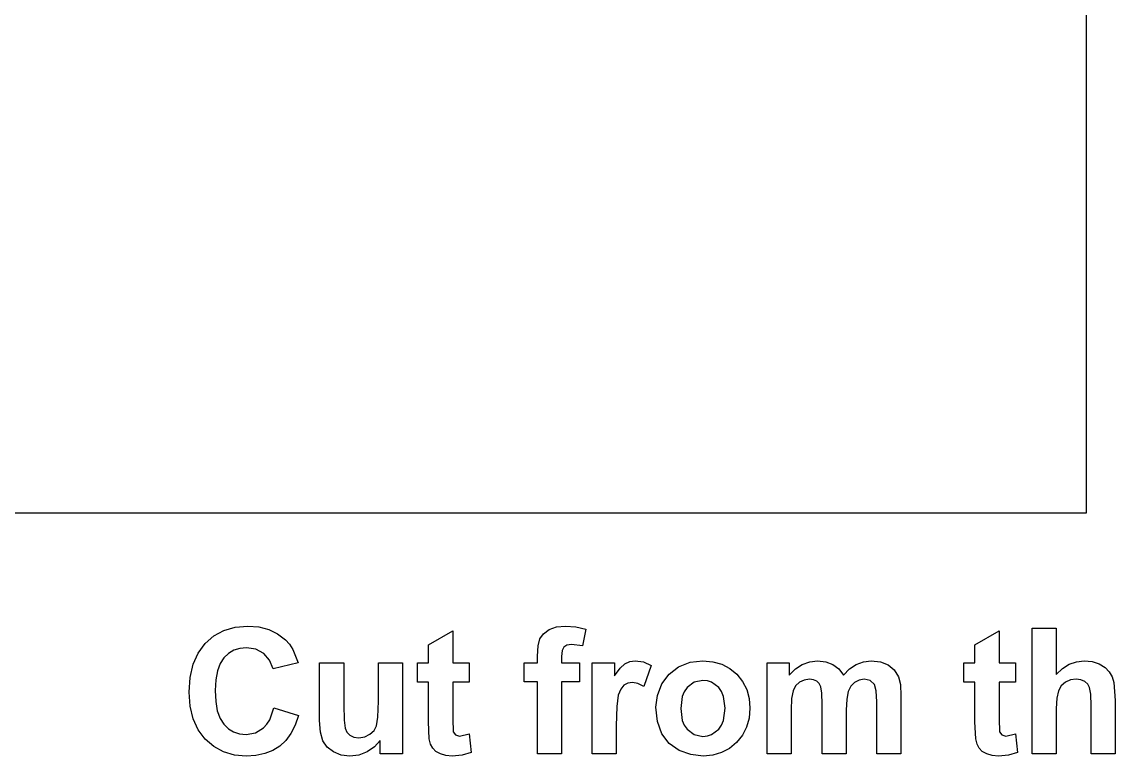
# Model space of a CAD drawing. Header units: metres. Extents: x 298 to 6408, y -126 to 1371.
# Drawn here: x 3435.3 to 3777.3, y -80.8 to 148.8 of the extents above; entities that cross this region are included whole.
import ezdxf

# ---------------------------------------------------------------- set-up
doc = ezdxf.new("R2010")
doc.units = ezdxf.units.M

msp = doc.modelspace()

# ---------------------------------------------------------------- linework, layer by layer
at = {"layer": 'Cut from this si'}
for p, q in [((3498.52, -41.51), (3502.05, -40.49)), ((3502.05, -40.49), (3505.98, -40.15)), ((3505.98, -40.15), (3509.42, -40.42)), ((3509.42, -40.42), (3512.52, -41.22)), ((3600.19, -41.27), (3602.51, -40.43)), ((3602.51, -40.43), (3605.38, -40.15)), ((3605.38, -40.15), (3608.57, -40.39)), ((3608.57, -40.39), (3611.68, -41.12)), ((3751.35, -80.15), (3751.35, -40.82)), ((3751.35, -40.82), (3758.89, -40.82)), ((3758.89, -40.82), (3758.89, -55.28)), ((3492.65, -45.58), (3495.39, -43.21)), ((3495.39, -43.21), (3498.52, -41.51)), ((3512.52, -41.22), (3515.28, -42.55)), ((3515.28, -42.55), (3517.71, -44.42)), ((3517.71, -44.42), (3518.96, -45.82)), ((3562.51, -46), (3570.07, -41.6)), ((3570.07, -41.6), (3570.07, -51.66)), ((3596.8, -46.38), (3597.37, -44.15)), ((3597.37, -44.15), (3598.46, -42.54)), ((3598.46, -42.54), (3600.19, -41.27)), ((3611.68, -41.12), (3610.67, -46.38)), ((3733.43, -46), (3740.99, -41.6)), ((3740.99, -41.6), (3740.99, -51.66)), ((3490.43, -48.57), (3492.65, -45.58)), ((3501.62, -47.72), (3499.95, -48.7)), ((3503.5, -47.14), (3501.62, -47.72)), ((3505.58, -46.94), (3503.5, -47.14)), ((3508.51, -47.38), (3505.58, -46.94)), ((3510.96, -48.71), (3508.51, -47.38)), ((3518.96, -45.82), (3520.05, -47.49)), ((3520.05, -47.49), (3521.73, -51.66)), ((3562.51, -51.66), (3562.51, -46)), ((3596.61, -49.51), (3596.8, -46.38)), ((3604.32, -47.83), (3604.15, -49.65)), ((3604.86, -46.71), (3604.32, -47.83)), ((3605.8, -46.14), (3604.86, -46.71)), ((3607.2, -45.95), (3605.8, -46.14)), ((3610.67, -46.38), (3607.2, -45.95)), ((3733.43, -51.66), (3733.43, -46)), ((3488.85, -52.11), (3490.43, -48.57)), ((3498.49, -50.08), (3497.29, -51.89)), ((3499.95, -48.7), (3498.49, -50.08)), ((3512.79, -50.8), (3510.96, -48.71)), ((3513.87, -53.54), (3512.79, -50.8)), ((3596.61, -51.66), (3596.61, -49.51)), ((3604.15, -49.65), (3604.15, -51.66)), ((3623.93, -51.93), (3625.46, -51.25)), ((3625.46, -51.25), (3627.19, -51.02)), ((3627.19, -51.02), (3629.72, -51.37)), ((3644.34, -51.48), (3648.33, -51.02)), ((3648.33, -51.02), (3651.42, -51.28)), ((3651.42, -51.28), (3654.21, -52.07)), ((3679.43, -52.15), (3681.74, -51.3)), ((3681.74, -51.3), (3684.23, -51.02)), ((3684.23, -51.02), (3686.78, -51.3)), ((3686.78, -51.3), (3688.98, -52.14)), ((3696.33, -52.14), (3698.57, -51.3)), ((3698.57, -51.3), (3700.97, -51.02)), ((3700.97, -51.02), (3703.86, -51.34)), ((3762.89, -52.08), (3765.16, -51.28)), ((3765.16, -51.28), (3767.61, -51.02)), ((3767.61, -51.02), (3770.08, -51.26)), ((3770.08, -51.26), (3772.3, -51.98)), ((3487.9, -56.2), (3488.85, -52.11)), ((3496.44, -54.19), (3495.93, -56.97)), ((3497.29, -51.89), (3496.44, -54.19)), ((3521.73, -51.66), (3513.87, -53.54)), ((3528.44, -69.69), (3528.44, -51.66)), ((3528.44, -51.66), (3535.98, -51.66)), ((3535.98, -51.66), (3535.98, -64.75)), ((3546.82, -63.68), (3546.82, -51.66)), ((3546.82, -51.66), (3554.35, -51.66)), ((3554.35, -51.66), (3554.35, -80.15)), ((3559.05, -57.67), (3559.05, -51.66)), ((3559.05, -51.66), (3562.51, -51.66)), ((3570.07, -51.66), (3575.23, -51.66)), ((3575.23, -51.66), (3575.23, -57.67)), ((3592.42, -51.66), (3596.61, -51.66)), ((3592.42, -57.59), (3592.42, -51.66)), ((3604.15, -51.66), (3609.78, -51.66)), ((3609.78, -51.66), (3609.78, -57.59)), ((3613.7, -80.15), (3613.7, -51.66)), ((3613.7, -51.66), (3620.7, -51.66)), ((3620.7, -51.66), (3620.7, -55.71)), ((3620.7, -55.71), (3622.41, -53.33)), ((3622.41, -53.33), (3623.93, -51.93)), ((3629.72, -51.37), (3632.15, -52.44)), ((3632.15, -52.44), (3629.82, -59.01)), ((3637.74, -55.14), (3640.75, -52.87)), ((3640.75, -52.87), (3644.34, -51.48)), ((3654.21, -52.07), (3656.72, -53.38)), ((3656.72, -53.38), (3658.93, -55.22)), ((3668.4, -51.66), (3675.35, -51.66)), ((3668.4, -80.15), (3668.4, -51.66)), ((3675.35, -51.66), (3675.35, -55.55)), ((3675.35, -55.55), (3677.3, -53.57)), ((3677.3, -53.57), (3679.43, -52.15)), ((3688.98, -52.14), (3690.81, -53.56)), ((3690.81, -53.56), (3692.27, -55.55)), ((3692.27, -55.55), (3694.23, -53.56)), ((3694.23, -53.56), (3696.33, -52.14)), ((3703.86, -51.34), (3706.28, -52.29)), ((3706.28, -52.29), (3708.18, -53.86)), ((3708.18, -53.86), (3709.53, -56.03)), ((3729.97, -57.67), (3729.97, -51.66)), ((3729.97, -51.66), (3733.43, -51.66)), ((3740.99, -51.66), (3746.14, -51.66)), ((3746.14, -51.66), (3746.14, -57.67)), ((3758.89, -55.28), (3760.8, -53.42)), ((3760.8, -53.42), (3762.89, -52.08)), ((3772.3, -51.98), (3774.14, -53.08)), ((3774.14, -53.08), (3775.45, -54.45)), ((3775.45, -54.45), (3776.35, -56.03)), ((3487.58, -60.84), (3487.9, -56.2)), ((3495.93, -56.97), (3495.76, -60.25)), ((3562.51, -57.67), (3559.05, -57.67)), ((3562.51, -70.09), (3562.51, -57.67)), ((3575.23, -57.67), (3570.07, -57.67)), ((3570.07, -57.67), (3570.07, -69.15)), ((3596.61, -57.59), (3592.42, -57.59)), ((3596.61, -80.15), (3596.61, -57.59)), ((3609.78, -57.59), (3604.15, -57.59)), ((3604.15, -57.59), (3604.15, -80.15)), ((3624.82, -58), (3623.6, -58.65)), ((3626.28, -57.78), (3624.82, -58)), ((3627.98, -58.09), (3626.28, -57.78)), ((3629.82, -59.01), (3627.98, -58.09)), ((3635.51, -58.23), (3637.74, -55.14)), ((3645.64, -57.72), (3643.39, -59.41)), ((3648.36, -57.16), (3645.64, -57.72)), ((3649.77, -57.3), (3648.36, -57.16)), ((3651.07, -57.72), (3649.77, -57.3)), ((3653.31, -59.41), (3651.07, -57.72)), ((3658.93, -55.22), (3660.74, -57.45)), ((3660.74, -57.45), (3662.03, -59.97)), ((3678.54, -57.72), (3677.34, -58.87)), ((3680.02, -57.02), (3678.54, -57.72)), ((3681.68, -56.79), (3680.02, -57.02)), ((3682.98, -56.93), (3681.68, -56.79)), ((3683.97, -57.38), (3682.98, -56.93)), ((3684.71, -58.12), (3683.97, -57.38)), ((3685.22, -59.17), (3684.71, -58.12)), ((3695.79, -57.75), (3694.59, -58.94)), ((3697.23, -57.03), (3695.79, -57.75)), ((3698.77, -56.79), (3697.23, -57.03)), ((3700.66, -57.19), (3698.77, -56.79)), ((3701.99, -58.39), (3700.66, -57.19)), ((3709.53, -56.03), (3710.11, -58.42)), ((3733.43, -57.67), (3729.97, -57.67)), ((3733.43, -70.09), (3733.43, -57.67)), ((3746.14, -57.67), (3740.99, -57.67)), ((3740.99, -57.67), (3740.99, -69.15)), ((3761.73, -57.7), (3760.45, -58.84)), ((3763.31, -57.01), (3761.73, -57.7)), ((3765.09, -56.79), (3763.31, -57.01)), ((3766.58, -56.96), (3765.09, -56.79)), ((3767.81, -57.5), (3766.58, -56.96)), ((3768.73, -58.33), (3767.81, -57.5)), ((3776.35, -56.03), (3776.9, -57.78)), ((3776.9, -57.78), (3777.29, -63.44)), ((3487.9, -65.23), (3487.58, -60.84)), ((3495.76, -60.25), (3495.93, -63.71)), ((3622.61, -59.87), (3621.87, -61.8)), ((3623.6, -58.65), (3622.61, -59.87)), ((3634.12, -61.81), (3635.51, -58.23)), ((3642.51, -60.67), (3641.89, -62.16)), ((3643.39, -59.41), (3642.51, -60.67)), ((3654.18, -60.66), (3653.31, -59.41)), ((3654.81, -62.15), (3654.18, -60.66)), ((3662.03, -59.97), (3662.8, -62.76)), ((3676.54, -60.43), (3676.09, -62.79)), ((3677.34, -58.87), (3676.54, -60.43)), ((3685.52, -61.12), (3685.22, -59.17)), ((3685.62, -64.54), (3685.52, -61.12)), ((3693.78, -60.58), (3693.31, -62.99)), ((3694.59, -58.94), (3693.78, -60.58)), ((3702.57, -60.38), (3701.99, -58.39)), ((3702.76, -63.87), (3702.57, -60.38)), ((3710.11, -58.42), (3710.3, -61.94)), ((3759.57, -60.45), (3759.06, -62.72)), ((3760.45, -58.84), (3759.57, -60.45)), ((3769.32, -59.41), (3768.73, -58.33)), ((3769.65, -61.44), (3769.32, -59.41)), ((3769.75, -65.1), (3769.65, -61.44)), ((3495.93, -63.71), (3496.43, -66.63)), ((3535.98, -64.75), (3536.08, -69.6)), ((3546.67, -68.66), (3546.82, -63.68)), ((3621.87, -61.8), (3621.39, -65.33)), ((3633.66, -65.5), (3634.12, -61.81)), ((3641.89, -62.16), (3641.38, -65.91)), ((3655.31, -65.85), (3654.81, -62.15)), ((3662.8, -62.76), (3663.06, -65.83)), ((3676.09, -62.79), (3675.94, -66.31)), ((3685.62, -80.15), (3685.62, -64.54)), ((3693.31, -62.99), (3693.16, -66.47)), ((3702.76, -80.15), (3702.76, -63.87)), ((3710.3, -61.94), (3710.3, -80.15)), ((3759.06, -62.72), (3758.89, -65.88)), ((3777.29, -63.44), (3777.29, -80.15)), ((3488.84, -69.14), (3487.9, -65.23)), ((3496.43, -66.63), (3497.27, -69.02)), ((3512.82, -69.43), (3514.14, -65.69)), ((3514.14, -65.69), (3521.84, -68.13)), ((3521.84, -68.13), (3520.81, -71.15)), ((3621.39, -65.33), (3621.24, -71.35)), ((3634.12, -70.04), (3633.66, -65.5)), ((3641.38, -65.91), (3641.89, -69.65)), ((3654.81, -69.64), (3655.31, -65.85)), ((3663.06, -65.83), (3662.8, -68.92)), ((3675.94, -66.31), (3675.94, -80.15)), ((3693.16, -66.47), (3693.16, -80.15)), ((3758.89, -65.88), (3758.89, -80.15)), ((3769.75, -80.15), (3769.75, -65.1)), ((3490.42, -72.55), (3488.84, -69.14)), ((3497.27, -69.02), (3498.45, -70.87)), ((3498.45, -70.87), (3499.89, -72.25)), ((3510.87, -72.02), (3511.93, -70.87)), ((3511.93, -70.87), (3512.82, -69.43)), ((3520.81, -71.15), (3519.48, -73.74)), ((3528.69, -73.28), (3528.44, -69.69)), ((3536.08, -69.6), (3536.39, -72.12)), ((3545.45, -72.81), (3546.25, -71.37)), ((3546.25, -71.37), (3546.67, -68.66)), ((3562.75, -75.4), (3562.51, -70.09)), ((3570.07, -69.15), (3570.22, -73.22)), ((3621.24, -71.35), (3621.24, -80.15)), ((3635.51, -73.83), (3634.12, -70.04)), ((3641.89, -69.65), (3642.51, -71.15)), ((3642.51, -71.15), (3643.39, -72.4)), ((3653.31, -72.4), (3654.18, -71.14)), ((3654.18, -71.14), (3654.81, -69.64)), ((3662.02, -71.74), (3660.71, -74.28)), ((3662.8, -68.92), (3662.02, -71.74)), ((3733.67, -75.4), (3733.43, -70.09)), ((3740.99, -69.15), (3741.14, -73.22)), ((3492.62, -75.47), (3490.42, -72.55)), ((3499.89, -72.25), (3501.53, -73.24)), ((3501.53, -73.24), (3503.37, -73.84)), ((3503.37, -73.84), (3505.42, -74.04)), ((3505.42, -74.04), (3508.36, -73.53)), ((3508.36, -73.53), (3510.87, -72.02)), ((3519.48, -73.74), (3517.86, -75.93)), ((3529.46, -75.99), (3528.69, -73.28)), ((3536.39, -72.12), (3536.98, -73.33)), ((3536.98, -73.33), (3537.91, -74.26)), ((3537.91, -74.26), (3539.16, -74.86)), ((3539.16, -74.86), (3540.7, -75.05)), ((3540.7, -75.05), (3542.53, -74.79)), ((3542.53, -74.79), (3544.16, -73.99)), ((3544.16, -73.99), (3545.45, -72.81)), ((3570.22, -73.22), (3570.89, -74.17)), ((3570.89, -74.17), (3572.17, -74.54)), ((3572.17, -74.54), (3575.2, -73.82)), ((3575.2, -73.82), (3575.84, -79.67)), ((3637.78, -76.84), (3635.51, -73.83)), ((3643.39, -72.4), (3645.64, -74.09)), ((3645.64, -74.09), (3648.36, -74.65)), ((3648.36, -74.65), (3649.77, -74.51)), ((3649.77, -74.51), (3651.07, -74.09)), ((3651.07, -74.09), (3653.31, -72.4)), ((3660.71, -74.28), (3658.89, -76.54)), ((3741.14, -73.22), (3741.81, -74.17)), ((3741.81, -74.17), (3743.09, -74.54)), ((3743.09, -74.54), (3746.12, -73.82)), ((3746.12, -73.82), (3746.76, -79.67)), ((3495.32, -77.81), (3492.62, -75.47)), ((3498.36, -79.48), (3495.32, -77.81)), ((3515.95, -77.7), (3513.75, -79.06)), ((3517.86, -75.93), (3515.95, -77.7)), ((3530.79, -78.02), (3529.46, -75.99)), ((3532.76, -79.53), (3530.79, -78.02)), ((3545.55, -77.93), (3543.26, -79.48)), ((3547.35, -75.89), (3545.55, -77.93)), ((3547.35, -80.15), (3547.35, -75.89)), ((3563.16, -77.06), (3562.75, -75.4)), ((3563.81, -78.34), (3563.16, -77.06)), ((3564.79, -79.33), (3563.81, -78.34)), ((3640.91, -79.03), (3637.78, -76.84)), ((3656.67, -78.4), (3654.18, -79.73)), ((3658.89, -76.54), (3656.67, -78.4)), ((3734.08, -77.06), (3733.67, -75.4)), ((3734.73, -78.34), (3734.08, -77.06)), ((3735.71, -79.33), (3734.73, -78.34)), ((3501.76, -80.49), (3498.36, -79.48)), ((3505.5, -80.82), (3501.76, -80.49)), ((3508.53, -80.63), (3505.5, -80.82)), ((3511.28, -80.04), (3508.53, -80.63)), ((3513.75, -79.06), (3511.28, -80.04)), ((3535.19, -80.48), (3532.76, -79.53)), ((3537.91, -80.8), (3535.19, -80.48)), ((3540.66, -80.47), (3537.91, -80.8)), ((3543.26, -79.48), (3540.66, -80.47)), ((3554.35, -80.15), (3547.35, -80.15)), ((3566.21, -80.11), (3564.79, -79.33)), ((3567.95, -80.62), (3566.21, -80.11)), ((3569.89, -80.8), (3567.95, -80.62)), ((3573.04, -80.51), (3569.89, -80.8)), ((3575.84, -79.67), (3573.04, -80.51)), ((3604.15, -80.15), (3596.61, -80.15)), ((3621.24, -80.15), (3613.7, -80.15)), ((3644.56, -80.35), (3640.91, -79.03)), ((3648.38, -80.8), (3644.56, -80.35)), ((3651.42, -80.53), (3648.38, -80.8)), ((3654.18, -79.73), (3651.42, -80.53)), ((3675.94, -80.15), (3668.4, -80.15)), ((3693.16, -80.15), (3685.62, -80.15)), ((3710.3, -80.15), (3702.76, -80.15)), ((3737.13, -80.11), (3735.71, -79.33)), ((3738.87, -80.62), (3737.13, -80.11)), ((3740.81, -80.8), (3738.87, -80.62)), ((3743.96, -80.51), (3740.81, -80.8)), ((3746.76, -79.67), (3743.96, -80.51)), ((3758.89, -80.15), (3751.35, -80.15)), ((3777.29, -80.15), (3769.75, -80.15))]:
    msp.add_line(p, q, dxfattribs=at)
at = {"layer": 'Layer0'}
for p, q in [((3768.32, -4.73), (3768.32, 155.27)), ((3364.32, -4.73), (3768.32, -4.73))]:
    msp.add_line(p, q, dxfattribs=at)

doc.saveas('drawing.dxf')
